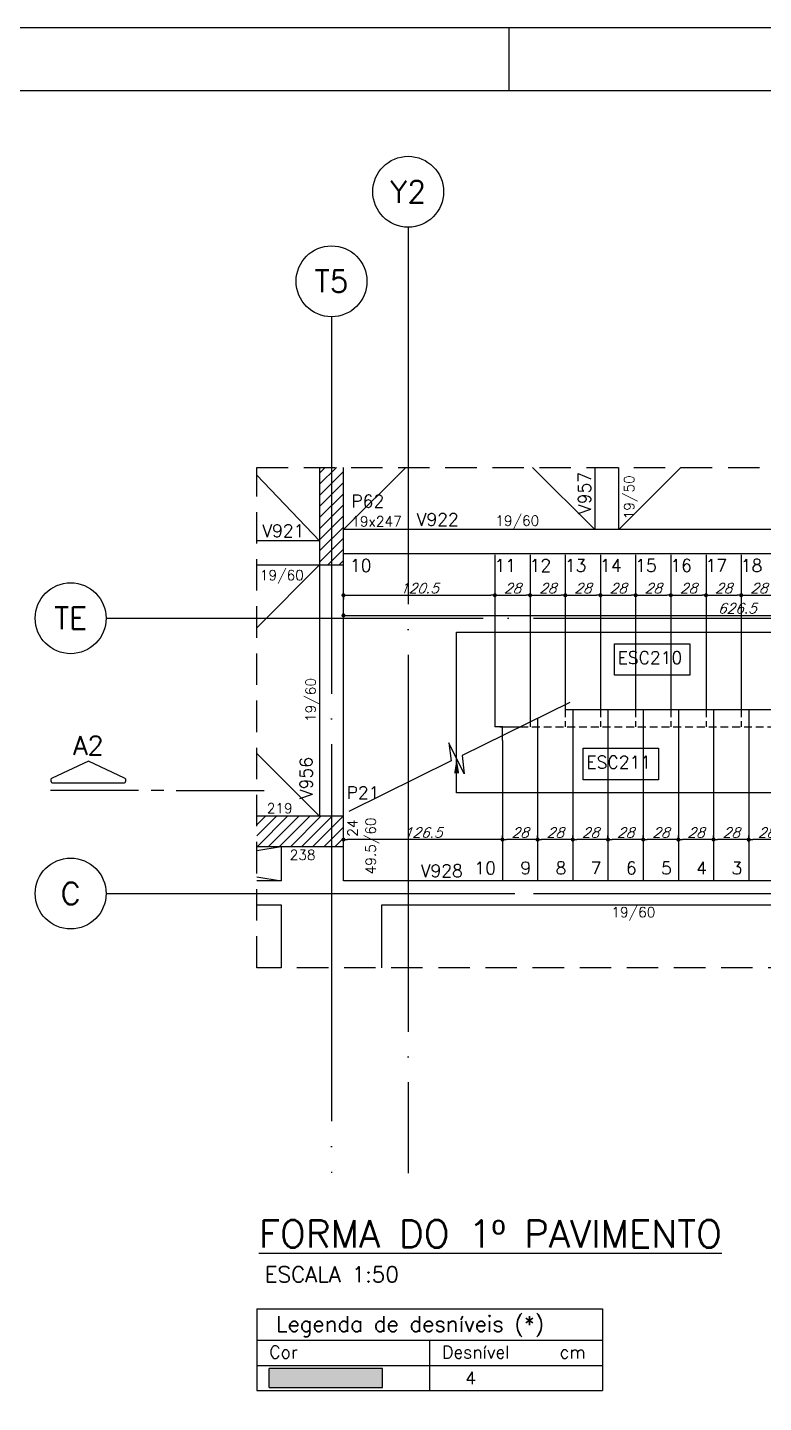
# Model space of a CAD drawing. Extents: x 0 to 6870, y 0 to 4205.
# Drawn here: x 2787 to 3373, y 3111 to 4205 of the extents above; entities that cross this region are included whole.
import ezdxf
from ezdxf.enums import TextEntityAlignment as Align

# ---------------------------------------------------------------- set-up
doc = ezdxf.new("R2010")
doc.units = 0
doc.header["$LTSCALE"] = 50
doc.header["$MEASUREMENT"] = 0
doc.linetypes.add('DASHED', pattern=[0.75, 0.5, -0.25])
doc.linetypes.add('EIXO', pattern=[6.8, 6, -0.4, 0, -0.4])
doc.layers.get('0').update_dxf_attribs({"linetype": 'CONTINUOUS'})
doc.layers.get('DEFPOINTS').update_dxf_attribs({"linetype": 'CONTINUOUS'})
for name, color, linetype in [('242', 3, 'CONTINUOUS'), ('AR-TEXTO_REGUA 120_1-200', 4, 'CONTINUOUS'), ('F-AUX-RED', 1, 'CONTINUOUS'), ('F-CORTE-INDICAÇÃO', 4, 'CONTINUOUS'), ('F-COTAS', 106, 'CONTINUOUS'), ('F-EIXO', 12, 'EIXO'), ('F-ESC NUM', 2, 'CONTINUOUS'), ('F-ESC-PROJ', 1, 'CONTINUOUS'), ('F-ESCADAS', 2, 'CONTINUOUS'), ('F-LEADER', 1, 'CONTINUOUS'), ('F-MARGEM', 1, 'CONTINUOUS'), ('F-PILARES-DIM', 172, 'CONTINUOUS'), ('F-PILARES-HACH', 174, 'CONTINUOUS'), ('F-PILARES-NOME', 170, 'CONTINUOUS'), ('F-PILARES-S', 170, 'CONTINUOUS'), ('F-TABELA-NÍVEIS', 1, 'CONTINUOUS'), ('F-TEXTO', 6, 'CONTINUOUS'), ('F-TEXTO ESCADA', 2, 'CONTINUOUS'), ('F-VIGAS', 3, 'CONTINUOUS'), ('F-VIGAS-DIM', 2, 'CONTINUOUS'), ('F-VIGAS-NOME', 4, 'CONTINUOUS'), ('F-VÃO', 1, 'CONTINUOUS')]:
    doc.layers.add(name, color=color, linetype=linetype)
doc.layers.add('F-DESNIVEL-3', color=7, linetype='CONTINUOUS', true_color=0xd5c7ff)
doc.styles.add('5385-ARQ-PB-BAS-PLA-TER-TORRE-A-106-TXT$0$R60-75', font='romans.shx', dxfattribs={"height": 0.1125})
doc.styles.add('CP-TEXT-INCL', font='romans.shx', dxfattribs={"oblique": 20})
doc.styles.add('MCP', font='romans.shx')
doc.styles.add('REGUA-120-esc1_200', font='simplex.shx', dxfattribs={"height": 0.6})
doc.styles.add('ROMANS', font='romans.shx')
doc.dimstyles.new('CP-COTAS-50', dxfattribs={"dimscale": 0.64, "dimtxt": 12.5, "dimasz": 5, "dimexe": 5, "dimexo": 5, "dimgap": 2.5, "dimtad": 1, "dimdec": 1, "dimdsep": 46, "dimtxsty": 'CP-TEXT-INCL', "dimblk1": 'DOT', "dimblk2": 'DOT', "dimsah": 1, "dimcen": 9, "dimclrd": 256, "dimclre": 256, "dimclrt": 256, "dimadec": 0, "dimazin": 0, "dimtfac": 1, "dimtdec": 1, "dimtmove": 2, "dimatfit": 3, "dimldrblk": 'DOT', "dimfxl": 5, "dimtolj": 1, "dimarcsym": 0})
pattern_1 = [(45, (1524.5, 3531), (-4.419417, 4.419417), [])]

# ---------------------------------------------------------------- blocks, each defined once
blk = doc.blocks.new('*U12')
at = {"layer": 'F-EIXO'}
blk.add_line((0, 0), (1131.4, 0), dxfattribs=at)
at = {"layer": 'F-EIXO', "color": 2, "linetype": 'Continuous'}
blk.add_circle((-28.2, 0), 28.2, dxfattribs=at)
at = {"layer": 'F-TEXTO', "style": 'ROMANS'}
blk.add_attdef('EIXO', text='', height=17.5, dxfattribs=at).set_placement((-28.2, 0), align=Align.MIDDLE_CENTER)
blk = doc.blocks.new('*U8')
at = {"layer": 'F-EIXO'}
blk.add_line((0, 0), (0, -752.5), dxfattribs=at)
at = {"layer": 'F-EIXO', "color": 2, "linetype": 'Continuous'}
blk.add_circle((0, 28.2), 28.2, dxfattribs=at)
at = {"layer": 'F-TEXTO', "style": 'ROMANS'}
blk.add_attdef('EIXO', text='', height=17.5, rotation=360, dxfattribs=at).set_placement((0, 28.2), align=Align.MIDDLE_CENTER)
blk = doc.blocks.new('*U9')
at = {"layer": 'F-EIXO'}
blk.add_line((0, 0), (0, -681.2), dxfattribs=at)
at = {"layer": 'F-EIXO', "color": 2, "linetype": 'Continuous'}
blk.add_circle((0, 28.2), 28.2, dxfattribs=at)
at = {"layer": 'F-TEXTO', "style": 'ROMANS'}
blk.add_attdef('EIXO', text='', height=17.5, rotation=360, dxfattribs=at).set_placement((0, 28.2), align=Align.MIDDLE_CENTER)
blk = doc.blocks.new('*U10')
at = {"layer": 'F-EIXO'}
blk.add_line((0, 0), (1131.4, 0), dxfattribs=at)
at = {"layer": 'F-EIXO', "color": 2, "linetype": 'Continuous'}
blk.add_circle((-28.2, 0), 28.2, dxfattribs=at)
at = {"layer": 'F-TEXTO', "style": 'ROMANS'}
blk.add_attdef('EIXO', text='', height=17.5, dxfattribs=at).set_placement((-28.2, 0), align=Align.MIDDLE_CENTER)
blk = doc.blocks.new('*U17')
at = {"layer": 'F-CORTE-INDICAÇÃO'}
for p, q in [((-100, 0), (-170, 0)), ((-80, 0), (-90, 0)), ((-70, 0), (0, 0))]:
    blk.add_line(p, q, dxfattribs=at)
blk.add_lwpolyline([(-112, 6, 0.802585), (-111.2, 9.8), (-140, 23.3), (-168.8, 9.8, 0.802585), (-168, 6)], format="xyb", close=True, dxfattribs=at)
at = {"layer": 'F-CORTE-INDICAÇÃO', "style": 'ROMANS'}
blk.add_attdef('CORTE', text='', height=15, dxfattribs=at).set_placement((-140, 35.8), align=Align.MIDDLE_CENTER)
at = {"layer": 'F-CORTE-INDICAÇÃO', "color": 2, "style": 'ROMANS'}
blk.add_attdef('FOLHA', text='', height=12, dxfattribs=at).set_placement((-140, -10), align=Align.MIDDLE_CENTER)
blk = doc.blocks.new('A0-1L')
at = {"layer": 'F-MARGEM', "color": 2}
for p, q in [((0, 84.1), (137.4, 84.1)), ((63.4, 84.1), (63.4, 83.1)), ((63.4, 84.1), (63.4, 83.1))]:
    blk.add_line(p, q, dxfattribs=at)
blk.add_lwpolyline([(0, 84.1), (137.4, 84.1), (137.4, 0), (0, 0)], close=True, dxfattribs=at)
at = {"layer": 'F-MARGEM', "color": 7}
blk.add_lwpolyline([(2.5, 83.1), (136.4, 83.1), (136.4, 1), (2.5, 1)], close=True, dxfattribs=at)
blk = doc.blocks.new('_DOT')
at = {"color": 0, "linetype": 'ByBlock'}
blk.add_line((-0.5, 0), (-1, 0), dxfattribs=at)
at = {"color": 0, "linetype": 'ByBlock', "const_width": 0.5}
blk.add_lwpolyline([(-0.25, 0, 1), (0.25, 0, 1)], format="xyb", close=True, dxfattribs=at)
blk = doc.blocks.new('*D194')
at = {"layer": 'DEFPOINTS', "color": 0, "linetype": 'Continuous', "transparency": 16777216}
for p in [(3038.5, 3754.6), (3159, 3757.1), (3159, 3753.3)]:
    blk.add_point(p, dxfattribs=at)
at = {"layer": 'F-COTAS', "linetype": 'Continuous', "lineweight": -2, "transparency": 16777216}
for p, q in [((3041.7, 3753.3), (3155.8, 3753.3)), ((3159, 3753.9), (3159, 3750.1)), ((3038.5, 3751.4), (3038.5, 3750.1))]:
    blk.add_line(p, q, dxfattribs=at)
at = {"layer": 'F-COTAS', "linetype": 'Continuous', "lineweight": -2, "transparency": 16777216, "xscale": 3.2, "yscale": 3.2, "zscale": 3.2, "rotation": 180}
blk.add_blockref('_DOT', (3038.5, 3753.3), dxfattribs=at)
at = {"layer": 'F-COTAS', "linetype": 'Continuous', "lineweight": -2, "transparency": 16777216, "xscale": 3.2, "yscale": 3.2, "zscale": 3.2}
blk.add_blockref('_DOT', (3159, 3753.3), dxfattribs=at)
at = {"layer": 'F-COTAS', "linetype": 'Continuous', "transparency": 16777216, "insert": (3098.8, 3758.9), "char_height": 8, "attachment_point": 5, "style": 'CP-TEXT-INCL'}
blk.add_mtext('\\A1;120.5', dxfattribs=at)
blk = doc.blocks.new('*D195')
at = {"layer": 'DEFPOINTS', "color": 0, "linetype": 'Continuous', "transparency": 16777216}
for p in [(3159, 3754.6), (3187, 3753.3), (3187, 3753.3)]:
    blk.add_point(p, dxfattribs=at)
at = {"layer": 'F-COTAS', "linetype": 'Continuous', "lineweight": -2, "transparency": 16777216}
for p, q in [((3162.2, 3753.3), (3183.8, 3753.3)), ((3159, 3751.4), (3159, 3750.1))]:
    blk.add_line(p, q, dxfattribs=at)
at = {"layer": 'F-COTAS', "linetype": 'Continuous', "lineweight": -2, "transparency": 16777216, "xscale": 3.2, "yscale": 3.2, "zscale": 3.2, "rotation": 180}
blk.add_blockref('_DOT', (3159, 3753.3), dxfattribs=at)
at = {"layer": 'F-COTAS', "linetype": 'Continuous', "lineweight": -2, "transparency": 16777216, "xscale": 3.2, "yscale": 3.2, "zscale": 3.2}
blk.add_blockref('_DOT', (3187, 3753.3), dxfattribs=at)
at = {"layer": 'F-COTAS', "linetype": 'Continuous', "transparency": 16777216, "insert": (3173, 3758.9), "char_height": 8, "attachment_point": 5, "style": 'CP-TEXT-INCL'}
blk.add_mtext('\\A1;28', dxfattribs=at)
blk = doc.blocks.new('*D196')
at = {"layer": 'DEFPOINTS', "color": 0, "linetype": 'Continuous', "transparency": 16777216}
for p in [(3187, 3754.6), (3215, 3753.3), (3215, 3753.3)]:
    blk.add_point(p, dxfattribs=at)
at = {"layer": 'F-COTAS', "linetype": 'Continuous', "lineweight": -2, "transparency": 16777216}
for p, q in [((3190.2, 3753.3), (3211.8, 3753.3)), ((3187, 3751.4), (3187, 3750.1))]:
    blk.add_line(p, q, dxfattribs=at)
at = {"layer": 'F-COTAS', "linetype": 'Continuous', "lineweight": -2, "transparency": 16777216, "xscale": 3.2, "yscale": 3.2, "zscale": 3.2, "rotation": 180}
blk.add_blockref('_DOT', (3187, 3753.3), dxfattribs=at)
at = {"layer": 'F-COTAS', "linetype": 'Continuous', "lineweight": -2, "transparency": 16777216, "xscale": 3.2, "yscale": 3.2, "zscale": 3.2}
blk.add_blockref('_DOT', (3215, 3753.3), dxfattribs=at)
at = {"layer": 'F-COTAS', "linetype": 'Continuous', "transparency": 16777216, "insert": (3201, 3758.9), "char_height": 8, "attachment_point": 5, "style": 'CP-TEXT-INCL'}
blk.add_mtext('\\A1;28', dxfattribs=at)
blk = doc.blocks.new('*D197')
at = {"layer": 'DEFPOINTS', "color": 0, "linetype": 'Continuous', "transparency": 16777216}
for p in [(3215, 3754.6), (3243, 3753.3), (3243, 3753.3)]:
    blk.add_point(p, dxfattribs=at)
at = {"layer": 'F-COTAS', "linetype": 'Continuous', "lineweight": -2, "transparency": 16777216}
for p, q in [((3218.2, 3753.3), (3239.8, 3753.3)), ((3215, 3751.4), (3215, 3750.1))]:
    blk.add_line(p, q, dxfattribs=at)
at = {"layer": 'F-COTAS', "linetype": 'Continuous', "lineweight": -2, "transparency": 16777216, "xscale": 3.2, "yscale": 3.2, "zscale": 3.2, "rotation": 180}
blk.add_blockref('_DOT', (3215, 3753.3), dxfattribs=at)
at = {"layer": 'F-COTAS', "linetype": 'Continuous', "lineweight": -2, "transparency": 16777216, "xscale": 3.2, "yscale": 3.2, "zscale": 3.2}
blk.add_blockref('_DOT', (3243, 3753.3), dxfattribs=at)
at = {"layer": 'F-COTAS', "linetype": 'Continuous', "transparency": 16777216, "insert": (3229, 3758.9), "char_height": 8, "attachment_point": 5, "style": 'CP-TEXT-INCL'}
blk.add_mtext('\\A1;28', dxfattribs=at)
blk = doc.blocks.new('*D198')
at = {"layer": 'DEFPOINTS', "color": 0, "linetype": 'Continuous', "transparency": 16777216}
for p in [(3243, 3754.6), (3271, 3753.3), (3271, 3753.3)]:
    blk.add_point(p, dxfattribs=at)
at = {"layer": 'F-COTAS', "linetype": 'Continuous', "lineweight": -2, "transparency": 16777216}
for p, q in [((3246.2, 3753.3), (3267.8, 3753.3)), ((3243, 3751.4), (3243, 3750.1))]:
    blk.add_line(p, q, dxfattribs=at)
at = {"layer": 'F-COTAS', "linetype": 'Continuous', "lineweight": -2, "transparency": 16777216, "xscale": 3.2, "yscale": 3.2, "zscale": 3.2, "rotation": 180}
blk.add_blockref('_DOT', (3243, 3753.3), dxfattribs=at)
at = {"layer": 'F-COTAS', "linetype": 'Continuous', "lineweight": -2, "transparency": 16777216, "xscale": 3.2, "yscale": 3.2, "zscale": 3.2}
blk.add_blockref('_DOT', (3271, 3753.3), dxfattribs=at)
at = {"layer": 'F-COTAS', "linetype": 'Continuous', "transparency": 16777216, "insert": (3257, 3758.9), "char_height": 8, "attachment_point": 5, "style": 'CP-TEXT-INCL'}
blk.add_mtext('\\A1;28', dxfattribs=at)
blk = doc.blocks.new('*D199')
at = {"layer": 'DEFPOINTS', "color": 0, "linetype": 'Continuous', "transparency": 16777216}
for p in [(3305, 3558.9), (3305, 3558.9), (3333, 3558.9)]:
    blk.add_point(p, dxfattribs=at)
at = {"layer": 'F-COTAS', "linetype": 'Continuous', "lineweight": -2, "transparency": 16777216}
for p, q in [((3305, 3558.9), (3305, 3562.1)), ((3329.8, 3558.9), (3308.2, 3558.9)), ((3333, 3558.9), (3333, 3562.1))]:
    blk.add_line(p, q, dxfattribs=at)
at = {"layer": 'F-COTAS', "linetype": 'Continuous', "lineweight": -2, "transparency": 16777216, "xscale": 3.2, "yscale": 3.2, "zscale": 3.2, "rotation": 180}
blk.add_blockref('_DOT', (3305, 3558.9), dxfattribs=at)
at = {"layer": 'F-COTAS', "linetype": 'Continuous', "lineweight": -2, "transparency": 16777216, "xscale": 3.2, "yscale": 3.2, "zscale": 3.2}
blk.add_blockref('_DOT', (3333, 3558.9), dxfattribs=at)
at = {"layer": 'F-COTAS', "linetype": 'Continuous', "transparency": 16777216, "insert": (3319, 3564.5), "char_height": 8, "attachment_point": 5, "style": 'CP-TEXT-INCL'}
blk.add_mtext('\\A1;28', dxfattribs=at)
blk = doc.blocks.new('*D200')
at = {"layer": 'DEFPOINTS', "color": 0, "linetype": 'Continuous', "transparency": 16777216}
for p in [(3277, 3558.9), (3277, 3558.9), (3305, 3558.9)]:
    blk.add_point(p, dxfattribs=at)
at = {"layer": 'F-COTAS', "linetype": 'Continuous', "lineweight": -2, "transparency": 16777216}
for p, q in [((3277, 3558.9), (3277, 3562.1)), ((3301.8, 3558.9), (3280.2, 3558.9)), ((3305, 3558.9), (3305, 3562.1))]:
    blk.add_line(p, q, dxfattribs=at)
at = {"layer": 'F-COTAS', "linetype": 'Continuous', "lineweight": -2, "transparency": 16777216, "xscale": 3.2, "yscale": 3.2, "zscale": 3.2, "rotation": 180}
blk.add_blockref('_DOT', (3277, 3558.9), dxfattribs=at)
at = {"layer": 'F-COTAS', "linetype": 'Continuous', "lineweight": -2, "transparency": 16777216, "xscale": 3.2, "yscale": 3.2, "zscale": 3.2}
blk.add_blockref('_DOT', (3305, 3558.9), dxfattribs=at)
at = {"layer": 'F-COTAS', "linetype": 'Continuous', "transparency": 16777216, "insert": (3291, 3564.5), "char_height": 8, "attachment_point": 5, "style": 'CP-TEXT-INCL'}
blk.add_mtext('\\A1;28', dxfattribs=at)
blk = doc.blocks.new('*D201')
at = {"layer": 'DEFPOINTS', "color": 0, "linetype": 'Continuous', "transparency": 16777216}
for p in [(3249, 3558.9), (3249, 3558.9), (3277, 3558.9)]:
    blk.add_point(p, dxfattribs=at)
at = {"layer": 'F-COTAS', "linetype": 'Continuous', "lineweight": -2, "transparency": 16777216}
for p, q in [((3249, 3558.9), (3249, 3562.1)), ((3273.8, 3558.9), (3252.2, 3558.9)), ((3277, 3558.9), (3277, 3562.1))]:
    blk.add_line(p, q, dxfattribs=at)
at = {"layer": 'F-COTAS', "linetype": 'Continuous', "lineweight": -2, "transparency": 16777216, "xscale": 3.2, "yscale": 3.2, "zscale": 3.2, "rotation": 180}
blk.add_blockref('_DOT', (3249, 3558.9), dxfattribs=at)
at = {"layer": 'F-COTAS', "linetype": 'Continuous', "lineweight": -2, "transparency": 16777216, "xscale": 3.2, "yscale": 3.2, "zscale": 3.2}
blk.add_blockref('_DOT', (3277, 3558.9), dxfattribs=at)
at = {"layer": 'F-COTAS', "linetype": 'Continuous', "transparency": 16777216, "insert": (3263, 3564.5), "char_height": 8, "attachment_point": 5, "style": 'CP-TEXT-INCL'}
blk.add_mtext('\\A1;28', dxfattribs=at)
blk = doc.blocks.new('*D202')
at = {"layer": 'DEFPOINTS', "color": 0, "linetype": 'Continuous', "transparency": 16777216}
for p in [(3221, 3558.9), (3221, 3558.9), (3249, 3558.9)]:
    blk.add_point(p, dxfattribs=at)
at = {"layer": 'F-COTAS', "linetype": 'Continuous', "lineweight": -2, "transparency": 16777216}
for p, q in [((3221, 3558.9), (3221, 3562.1)), ((3245.8, 3558.9), (3224.2, 3558.9)), ((3249, 3558.9), (3249, 3562.1))]:
    blk.add_line(p, q, dxfattribs=at)
at = {"layer": 'F-COTAS', "linetype": 'Continuous', "lineweight": -2, "transparency": 16777216, "xscale": 3.2, "yscale": 3.2, "zscale": 3.2, "rotation": 180}
blk.add_blockref('_DOT', (3221, 3558.9), dxfattribs=at)
at = {"layer": 'F-COTAS', "linetype": 'Continuous', "lineweight": -2, "transparency": 16777216, "xscale": 3.2, "yscale": 3.2, "zscale": 3.2}
blk.add_blockref('_DOT', (3249, 3558.9), dxfattribs=at)
at = {"layer": 'F-COTAS', "linetype": 'Continuous', "transparency": 16777216, "insert": (3235, 3564.5), "char_height": 8, "attachment_point": 5, "style": 'CP-TEXT-INCL'}
blk.add_mtext('\\A1;28', dxfattribs=at)
blk = doc.blocks.new('*D203')
at = {"layer": 'DEFPOINTS', "color": 0, "linetype": 'Continuous', "transparency": 16777216}
for p in [(3193, 3558.9), (3193, 3558.9), (3221, 3558.9)]:
    blk.add_point(p, dxfattribs=at)
at = {"layer": 'F-COTAS', "linetype": 'Continuous', "lineweight": -2, "transparency": 16777216}
for p, q in [((3193, 3558.9), (3193, 3562.1)), ((3217.8, 3558.9), (3196.2, 3558.9)), ((3221, 3558.9), (3221, 3562.1))]:
    blk.add_line(p, q, dxfattribs=at)
at = {"layer": 'F-COTAS', "linetype": 'Continuous', "lineweight": -2, "transparency": 16777216, "xscale": 3.2, "yscale": 3.2, "zscale": 3.2, "rotation": 180}
blk.add_blockref('_DOT', (3193, 3558.9), dxfattribs=at)
at = {"layer": 'F-COTAS', "linetype": 'Continuous', "lineweight": -2, "transparency": 16777216, "xscale": 3.2, "yscale": 3.2, "zscale": 3.2}
blk.add_blockref('_DOT', (3221, 3558.9), dxfattribs=at)
at = {"layer": 'F-COTAS', "linetype": 'Continuous', "transparency": 16777216, "insert": (3207, 3564.5), "char_height": 8, "attachment_point": 5, "style": 'CP-TEXT-INCL'}
blk.add_mtext('\\A1;28', dxfattribs=at)
blk = doc.blocks.new('*D204')
at = {"layer": 'DEFPOINTS', "color": 0, "linetype": 'Continuous', "transparency": 16777216}
for p in [(3165, 3558.9), (3165, 3558.9), (3193, 3558.9)]:
    blk.add_point(p, dxfattribs=at)
at = {"layer": 'F-COTAS', "linetype": 'Continuous', "lineweight": -2, "transparency": 16777216}
for p, q in [((3165, 3558.9), (3165, 3562.1)), ((3189.8, 3558.9), (3168.2, 3558.9)), ((3193, 3558.9), (3193, 3562.1))]:
    blk.add_line(p, q, dxfattribs=at)
at = {"layer": 'F-COTAS', "linetype": 'Continuous', "lineweight": -2, "transparency": 16777216, "xscale": 3.2, "yscale": 3.2, "zscale": 3.2, "rotation": 180}
blk.add_blockref('_DOT', (3165, 3558.9), dxfattribs=at)
at = {"layer": 'F-COTAS', "linetype": 'Continuous', "lineweight": -2, "transparency": 16777216, "xscale": 3.2, "yscale": 3.2, "zscale": 3.2}
blk.add_blockref('_DOT', (3193, 3558.9), dxfattribs=at)
at = {"layer": 'F-COTAS', "linetype": 'Continuous', "transparency": 16777216, "insert": (3179, 3564.5), "char_height": 8, "attachment_point": 5, "style": 'CP-TEXT-INCL'}
blk.add_mtext('\\A1;28', dxfattribs=at)
blk = doc.blocks.new('*D205')
at = {"layer": 'DEFPOINTS', "color": 0, "linetype": 'Continuous', "transparency": 16777216}
for p in [(3038.5, 3558.9), (3038.5, 3558.9), (3165, 3558.9)]:
    blk.add_point(p, dxfattribs=at)
at = {"layer": 'F-COTAS', "linetype": 'Continuous', "lineweight": -2, "transparency": 16777216}
for p, q in [((3038.5, 3558.9), (3038.5, 3562.1)), ((3161.8, 3558.9), (3041.7, 3558.9)), ((3165, 3558.9), (3165, 3562.1))]:
    blk.add_line(p, q, dxfattribs=at)
at = {"layer": 'F-COTAS', "linetype": 'Continuous', "lineweight": -2, "transparency": 16777216, "xscale": 3.2, "yscale": 3.2, "zscale": 3.2, "rotation": 180}
blk.add_blockref('_DOT', (3038.5, 3558.9), dxfattribs=at)
at = {"layer": 'F-COTAS', "linetype": 'Continuous', "lineweight": -2, "transparency": 16777216, "xscale": 3.2, "yscale": 3.2, "zscale": 3.2}
blk.add_blockref('_DOT', (3165, 3558.9), dxfattribs=at)
at = {"layer": 'F-COTAS', "linetype": 'Continuous', "transparency": 16777216, "insert": (3101.8, 3564.5), "char_height": 8, "attachment_point": 5, "style": 'CP-TEXT-INCL'}
blk.add_mtext('\\A1;126.5', dxfattribs=at)
blk = doc.blocks.new('*D207')
at = {"layer": 'DEFPOINTS', "color": 0, "linetype": 'Continuous', "transparency": 16777216}
for p in [(3333, 3558.9), (3333, 3558.9), (3361, 3552.9)]:
    blk.add_point(p, dxfattribs=at)
at = {"layer": 'F-COTAS', "linetype": 'Continuous', "lineweight": -2, "transparency": 16777216}
for p, q in [((3333, 3558.9), (3333, 3562.1)), ((3357.8, 3558.9), (3336.2, 3558.9)), ((3361, 3556.8), (3361, 3562.1))]:
    blk.add_line(p, q, dxfattribs=at)
at = {"layer": 'F-COTAS', "linetype": 'Continuous', "lineweight": -2, "transparency": 16777216, "xscale": 3.2, "yscale": 3.2, "zscale": 3.2, "rotation": 180}
blk.add_blockref('_DOT', (3333, 3558.9), dxfattribs=at)
at = {"layer": 'F-COTAS', "linetype": 'Continuous', "lineweight": -2, "transparency": 16777216, "xscale": 3.2, "yscale": 3.2, "zscale": 3.2}
blk.add_blockref('_DOT', (3361, 3558.9), dxfattribs=at)
at = {"layer": 'F-COTAS', "linetype": 'Continuous', "transparency": 16777216, "insert": (3347, 3564.5), "char_height": 8, "attachment_point": 5, "style": 'CP-TEXT-INCL'}
blk.add_mtext('\\A1;28', dxfattribs=at)
blk = doc.blocks.new('*D208')
at = {"layer": 'DEFPOINTS', "color": 0, "linetype": 'Continuous', "transparency": 16777216}
for p in [(3271, 3754.6), (3299, 3753.3), (3299, 3753.3)]:
    blk.add_point(p, dxfattribs=at)
at = {"layer": 'F-COTAS', "linetype": 'Continuous', "lineweight": -2, "transparency": 16777216}
for p, q in [((3274.2, 3753.3), (3295.8, 3753.3)), ((3271, 3751.4), (3271, 3750.1))]:
    blk.add_line(p, q, dxfattribs=at)
at = {"layer": 'F-COTAS', "linetype": 'Continuous', "lineweight": -2, "transparency": 16777216, "xscale": 3.2, "yscale": 3.2, "zscale": 3.2, "rotation": 180}
blk.add_blockref('_DOT', (3271, 3753.3), dxfattribs=at)
at = {"layer": 'F-COTAS', "linetype": 'Continuous', "lineweight": -2, "transparency": 16777216, "xscale": 3.2, "yscale": 3.2, "zscale": 3.2}
blk.add_blockref('_DOT', (3299, 3753.3), dxfattribs=at)
at = {"layer": 'F-COTAS', "linetype": 'Continuous', "transparency": 16777216, "insert": (3285, 3758.9), "char_height": 8, "attachment_point": 5, "style": 'CP-TEXT-INCL'}
blk.add_mtext('\\A1;28', dxfattribs=at)
blk = doc.blocks.new('*D209')
at = {"layer": 'DEFPOINTS', "color": 0, "linetype": 'Continuous', "transparency": 16777216}
for p in [(3299, 3754.6), (3327, 3753.3), (3327, 3753.3)]:
    blk.add_point(p, dxfattribs=at)
at = {"layer": 'F-COTAS', "linetype": 'Continuous', "lineweight": -2, "transparency": 16777216}
for p, q in [((3302.2, 3753.3), (3323.8, 3753.3)), ((3299, 3751.4), (3299, 3750.1))]:
    blk.add_line(p, q, dxfattribs=at)
at = {"layer": 'F-COTAS', "linetype": 'Continuous', "lineweight": -2, "transparency": 16777216, "xscale": 3.2, "yscale": 3.2, "zscale": 3.2, "rotation": 180}
blk.add_blockref('_DOT', (3299, 3753.3), dxfattribs=at)
at = {"layer": 'F-COTAS', "linetype": 'Continuous', "lineweight": -2, "transparency": 16777216, "xscale": 3.2, "yscale": 3.2, "zscale": 3.2}
blk.add_blockref('_DOT', (3327, 3753.3), dxfattribs=at)
at = {"layer": 'F-COTAS', "linetype": 'Continuous', "transparency": 16777216, "insert": (3313, 3758.9), "char_height": 8, "attachment_point": 5, "style": 'CP-TEXT-INCL'}
blk.add_mtext('\\A1;28', dxfattribs=at)
blk = doc.blocks.new('*D210')
at = {"layer": 'DEFPOINTS', "color": 0, "linetype": 'Continuous', "transparency": 16777216}
for p in [(3327, 3754.6), (3355, 3753.3), (3355, 3753.3)]:
    blk.add_point(p, dxfattribs=at)
at = {"layer": 'F-COTAS', "linetype": 'Continuous', "lineweight": -2, "transparency": 16777216}
for p, q in [((3330.2, 3753.3), (3351.8, 3753.3)), ((3327, 3751.4), (3327, 3750.1))]:
    blk.add_line(p, q, dxfattribs=at)
at = {"layer": 'F-COTAS', "linetype": 'Continuous', "lineweight": -2, "transparency": 16777216, "xscale": 3.2, "yscale": 3.2, "zscale": 3.2, "rotation": 180}
blk.add_blockref('_DOT', (3327, 3753.3), dxfattribs=at)
at = {"layer": 'F-COTAS', "linetype": 'Continuous', "lineweight": -2, "transparency": 16777216, "xscale": 3.2, "yscale": 3.2, "zscale": 3.2}
blk.add_blockref('_DOT', (3355, 3753.3), dxfattribs=at)
at = {"layer": 'F-COTAS', "linetype": 'Continuous', "transparency": 16777216, "insert": (3341, 3758.9), "char_height": 8, "attachment_point": 5, "style": 'CP-TEXT-INCL'}
blk.add_mtext('\\A1;28', dxfattribs=at)
blk = doc.blocks.new('*D215')
at = {"layer": 'DEFPOINTS', "color": 0, "linetype": 'Continuous', "transparency": 16777216}
for p in [(3665, 3737.3), (3038.5, 3724.1), (3665, 3724.1)]:
    blk.add_point(p, dxfattribs=at)
at = {"layer": 'F-COTAS', "linetype": 'Continuous', "lineweight": -2, "transparency": 16777216}
for p, q in [((3038.5, 3727.3), (3038.5, 3740.5)), ((3041.7, 3737.3), (3661.8, 3737.3)), ((3665, 3727.3), (3665, 3740.5))]:
    blk.add_line(p, q, dxfattribs=at)
at = {"layer": 'F-COTAS', "linetype": 'Continuous', "lineweight": -2, "transparency": 16777216, "xscale": 3.2, "yscale": 3.2, "zscale": 3.2, "rotation": 180}
blk.add_blockref('_DOT', (3038.5, 3737.3), dxfattribs=at)
at = {"layer": 'F-COTAS', "linetype": 'Continuous', "lineweight": -2, "transparency": 16777216, "xscale": 3.2, "yscale": 3.2, "zscale": 3.2}
blk.add_blockref('_DOT', (3665, 3737.3), dxfattribs=at)
at = {"layer": 'F-COTAS', "linetype": 'Continuous', "transparency": 16777216, "insert": (3351.8, 3742.9), "char_height": 8, "attachment_point": 5, "style": 'CP-TEXT-INCL'}
blk.add_mtext('\\A1;626.5', dxfattribs=at)
blk = doc.blocks.new('*D216')
at = {"layer": 'DEFPOINTS', "color": 0, "linetype": 'Continuous', "transparency": 16777216}
for p in [(3355, 3754.6), (3383, 3753.3), (3383, 3753.3)]:
    blk.add_point(p, dxfattribs=at)
at = {"layer": 'F-COTAS', "linetype": 'Continuous', "lineweight": -2, "transparency": 16777216}
for p, q in [((3358.2, 3753.3), (3379.8, 3753.3)), ((3355, 3751.4), (3355, 3750.1))]:
    blk.add_line(p, q, dxfattribs=at)
at = {"layer": 'F-COTAS', "linetype": 'Continuous', "lineweight": -2, "transparency": 16777216, "xscale": 3.2, "yscale": 3.2, "zscale": 3.2, "rotation": 180}
blk.add_blockref('_DOT', (3355, 3753.3), dxfattribs=at)
at = {"layer": 'F-COTAS', "linetype": 'Continuous', "lineweight": -2, "transparency": 16777216, "xscale": 3.2, "yscale": 3.2, "zscale": 3.2}
blk.add_blockref('_DOT', (3383, 3753.3), dxfattribs=at)
at = {"layer": 'F-COTAS', "linetype": 'Continuous', "transparency": 16777216, "insert": (3369, 3758.9), "char_height": 8, "attachment_point": 5, "style": 'CP-TEXT-INCL'}
blk.add_mtext('\\A1;28', dxfattribs=at)
blk = doc.blocks.new('*D217')
at = {"layer": 'DEFPOINTS', "color": 0, "linetype": 'Continuous', "transparency": 16777216}
for p in [(3361, 3558.9), (3361, 3558.9), (3389, 3558.9)]:
    blk.add_point(p, dxfattribs=at)
at = {"layer": 'F-COTAS', "linetype": 'Continuous', "lineweight": -2, "transparency": 16777216}
for p, q in [((3361, 3558.9), (3361, 3562.1)), ((3385.8, 3558.9), (3364.2, 3558.9)), ((3389, 3558.9), (3389, 3562.1))]:
    blk.add_line(p, q, dxfattribs=at)
at = {"layer": 'F-COTAS', "linetype": 'Continuous', "lineweight": -2, "transparency": 16777216, "xscale": 3.2, "yscale": 3.2, "zscale": 3.2, "rotation": 180}
blk.add_blockref('_DOT', (3361, 3558.9), dxfattribs=at)
at = {"layer": 'F-COTAS', "linetype": 'Continuous', "lineweight": -2, "transparency": 16777216, "xscale": 3.2, "yscale": 3.2, "zscale": 3.2}
blk.add_blockref('_DOT', (3389, 3558.9), dxfattribs=at)
at = {"layer": 'F-COTAS', "linetype": 'Continuous', "transparency": 16777216, "insert": (3375, 3564.5), "char_height": 8, "attachment_point": 5, "style": 'CP-TEXT-INCL'}
blk.add_mtext('\\A1;28', dxfattribs=at)

msp = doc.modelspace()

# ---------------------------------------------------------------- hatches: boundary and pattern name
at = {"layer": 'F-PILARES-HACH', "linetype": 'Continuous'}
h = msp.add_hatch(dxfattribs=at)
h.set_pattern_fill('ANSI31', color=256, scale=50, style=0)
h.set_pattern_definition(pattern_1)
h.paths.add_polyline_path([(3038.5, 3855), (3019.5, 3855), (3019.5, 3777.5), (3038.5, 3777.5)])
h = msp.add_hatch(dxfattribs=at)
h.set_pattern_fill('ANSI31', color=256, scale=50, style=0)
h.set_pattern_definition(pattern_1)
h.paths.add_polyline_path([(2969.5, 3577.5), (2969.5, 3553.5), (3038.5, 3553.5), (3038.5, 3577.5)])

# ---------------------------------------------------------------- linework, layer by layer
at = {"layer": '242', "linetype": 'Continuous'}
msp.add_line((3029, 3901), (3029, 3901), dxfattribs=at)
at = {"layer": 'F-AUX-RED', "color": 1, "linetype": 'DASHED'}
msp.add_lwpolyline([(2969.5, 3457), (2969.5, 3855), (3814, 3855), (3814, 3457), (2969.5, 3457)], dxfattribs=at)
at = {"layer": 'F-AUX-RED'}
msp.add_lwpolyline([(3417, 3596.09), (3128.57, 3596), (3128.57, 3724), (3383, 3724)], dxfattribs=at)
msp.add_solid([(3130.57, 3611.66), (3128.57, 3623.66), (3126.57, 3611.66)], dxfattribs=at)
at = {"layer": 'F-DESNIVEL-3'}
for points in [[(2979.5, 3123.06), (3069.5, 3123.06), (3069.5, 3138.06)], [(2979.5, 3123.06), (3069.5, 3138.06), (2979.5, 3138.06)]]:
    msp.add_solid(points, dxfattribs=at)
at = {"layer": 'F-EIXO'}
msp.add_line((2874.79, 3516), (3980.96, 3516), dxfattribs=at)
at = {"layer": 'F-ESC-PROJ', "linetype": 'DASHED', "ltscale": 0.25}
for points in [[(3215, 3662.5), (3215, 3648.5)], [(3243, 3662.5), (3243, 3648.5)], [(3271, 3662.5), (3271, 3648.5)], [(3299, 3662.5), (3299, 3648.5)], [(3327, 3662.5), (3327, 3648.5)], [(3355, 3662.5), (3355, 3648.5)], [(3179.11, 3648.5), (3383, 3648.5)], [(3187, 3652.38), (3187, 3648.5)]]:
    msp.add_lwpolyline(points, dxfattribs=at)
at = {"layer": 'F-ESCADAS', "linetype": 'Continuous'}
for points in [[(3159, 3785.5), (3159, 3648.5)], [(3187, 3785.5), (3187, 3652.38)], [(3215, 3785.5), (3215, 3662.5)], [(3243, 3785.5), (3243, 3662.5)], [(3271, 3785.5), (3271, 3662.5)], [(3299, 3785.5), (3299, 3662.5)], [(3327, 3785.5), (3327, 3662.5)], [(3355, 3785.5), (3355, 3662.5)], [(3193, 3655.32), (3193, 3526)], [(3215.61, 3662.5), (3417, 3662.5)], [(3221, 3662.5), (3221, 3526)], [(3249, 3662.5), (3249, 3526)], [(3277, 3662.5), (3277, 3526)], [(3305, 3662.5), (3305, 3526)], [(3333, 3662.5), (3333, 3526)], [(3361, 3662.5), (3361, 3526)], [(3165, 3637.64), (3165, 3648.5), (3159, 3648.5)], [(3163, 3648.5), (3179.11, 3648.5)], [(3165, 3637.64), (3165, 3526)]]:
    msp.add_lwpolyline(points, dxfattribs=at)
at = {"layer": 'F-LEADER'}
msp.add_lwpolyline([(3218.56, 3667.88), (3133.05, 3625.88), (3134.66, 3611.35), (3122.48, 3635.97), (3124.09, 3621.44), (3042.68, 3581.19)], dxfattribs=at)
at = {"layer": 'F-PILARES-S', "linetype": 'Continuous'}
for points in [[(3019.5, 3777.5), (3038.5, 3777.5), (3038.5, 3855)], [(3019.5, 3855), (3019.5, 3777.5)], [(2969.5, 3553.5), (3038.5, 3553.5), (3038.5, 3577.5), (2969.5, 3577.5)]]:
    msp.add_lwpolyline(points, dxfattribs=at)
at = {"layer": 'F-TABELA-NÍVEIS'}
for p, q in [((2969.5, 3185.56), (3244.5, 3185.56)), ((2969.5, 3185.56), (2969.5, 3160.56)), ((3244.5, 3185.56), (3244.5, 3160.56)), ((2969.5, 3160.56), (3244.5, 3160.56)), ((2969.5, 3160.56), (2969.5, 3140.56)), ((3107, 3160.56), (3107, 3140.56)), ((3244.5, 3160.56), (3244.5, 3140.56)), ((2969.5, 3140.56), (3244.5, 3140.56)), ((2969.5, 3140.56), (2969.5, 3120.56)), ((3107, 3140.56), (3107, 3120.56)), ((3244.5, 3140.56), (3244.5, 3120.56)), ((3069.5, 3138.06), (2979.5, 3138.06)), ((2979.5, 3123.06), (2979.5, 3138.06)), ((3069.5, 3123.06), (3069.5, 3138.06)), ((2969.5, 3120.56), (3244.5, 3120.56)), ((2979.5, 3123.06), (3069.5, 3123.06))]:
    msp.add_line(p, q, dxfattribs=at)
at = {"layer": 'F-TEXTO ESCADA', "color": 1}
for points in [[(3254.05, 3689.7), (3254.05, 3714.7), (3314.05, 3714.7), (3314.05, 3689.7), (3254.05, 3689.7)], [(3229.28, 3606.53), (3229.28, 3631.53), (3289.28, 3631.53), (3289.28, 3606.53), (3229.28, 3606.53)]]:
    msp.add_lwpolyline(points, dxfattribs=at)
at = {"layer": 'F-VIGAS'}
for points in [[(3238.5, 3855), (3238.5, 3805.5)], [(3257.5, 3805.5), (3257.5, 3855)], [(3019.5, 3796.5), (2969.5, 3796.5)], [(3238.5, 3805.5), (3038.5, 3805.5)], [(3257.5, 3805.5), (3238.5, 3805.5)], [(3457.5, 3805.5), (3257.5, 3805.5)], [(3038.5, 3786.5), (3248, 3786.5)], [(3248, 3786.5), (3457.5, 3786.5)], [(2969.5, 3777.5), (3019.5, 3777.5)], [(3019.5, 3777.5), (3019.5, 3577.5)], [(3038.5, 3577.5), (3038.5, 3777.5)], [(2989, 3553.5), (2989, 3526)], [(3038.5, 3526), (3038.5, 3553.5)], [(2989, 3526), (2969.5, 3526)], [(3412, 3526), (3038.5, 3526)], [(2969.5, 3507), (2989, 3507)], [(2989, 3507), (2989, 3457)], [(3069, 3457), (3069, 3507)], [(3069, 3507), (3412, 3507)]]:
    msp.add_lwpolyline(points, dxfattribs=at)
at = {"layer": 'F-VÃO'}
for p, q in [((3038.5, 3805.5), (3088, 3855)), ((3189, 3855), (3238.5, 3805.5)), ((3257.5, 3805.5), (3307, 3855)), ((2969.5, 3848.75), (3019.5, 3796.5)), ((2969.5, 3727.5), (3019.5, 3777.5)), ((2969.5, 3627.5), (3019.5, 3577.5)), ((2969.5, 3550.34), (2989, 3553.5)), ((2969.5, 3529.16), (2989, 3526))]:
    msp.add_line(p, q, dxfattribs=at)

# ---------------------------------------------------------------- block references
at = {"layer": 'F-CORTE-INDICAÇÃO', "linetype": 'Continuous'}
ref = msp.add_blockref('*U17', (2975.49, 3597.99), dxfattribs=at)
ref.add_attrib('CORTE', 'A2', dxfattribs={"height": 15, "style": 'ROMANS'}).set_placement((2835.49, 3633.75), align=Align.MIDDLE_CENTER)
at = {"layer": 'F-EIXO', "linetype": 'Continuous'}
for name, p, values in [('*U8', (3090, 4046.13), {'EIXO': 'Y2'}), ('*U9', (3029, 3974.89), {'EIXO': 'T5'}), ('*U10', (2849.61, 3735), {'EIXO': 'TE'}), ('*U12', (2849.61, 3516), {'EIXO': 'C'})]:
    msp.add_blockref(name, p, dxfattribs=at).add_auto_attribs(values)
at = {"layer": 'F-MARGEM', "xscale": 50, "yscale": 50, "zscale": 50}
msp.add_blockref('A0-1L', (0, 0), dxfattribs=at)

# ---------------------------------------------------------------- texts
at = {"layer": 'AR-TEXTO_REGUA 120_1-200', "color": 2, "style": 'REGUA-120-esc1_200'}
msp.add_text('ESCALA 1:50', height=12.5, dxfattribs=at).set_placement((2975.92, 3206.73))
at = {"layer": 'F-ESC NUM', "char_height": 10, "width": 122.7592, "attachment_point": 9, "style": '5385-ARQ-PB-BAS-PLA-TER-TORRE-A-106-TXT$0$R60-75'}
for s, insert in [('10', (3060.81, 3771.98)), ('11', (3175.77, 3771.98)), ('12', (3203.77, 3771.98)), ('13', (3231.77, 3771.98)), ('14', (3259.77, 3771.98)), ('15', (3287.77, 3771.98)), ('16', (3315.77, 3771.98)), ('17', (3343.77, 3771.98)), ('18', (3371.77, 3771.98)), ('10', (3159.82, 3531.32)), ('9', (3187.82, 3531.32)), ('8', (3215.82, 3531.32)), ('7', (3243.82, 3531.32)), ('6', (3271.82, 3531.32)), ('5', (3299.82, 3531.32)), ('4', (3327.82, 3531.32)), ('3', (3355.82, 3531.32))]:
    msp.add_mtext(s, dxfattribs=dict(at, insert=insert))
at = {"layer": 'F-PILARES-DIM', "linetype": 'Continuous', "style": 'MCP'}
for s, p in [('19x247', (3044.75, 3808.1)), ('219', (2977.47, 3579.83)), ('238', (2995.72, 3542.71))]:
    msp.add_text(s, height=8, dxfattribs=at).set_placement(p)
msp.add_text('24', height=8, rotation=90, dxfattribs=at).set_placement((3049.75, 3561.17))
at = {"layer": 'F-PILARES-NOME', "linetype": 'Continuous', "style": 'MCP'}
for s, p in [('P62', (3044.75, 3823.1)), ('P21', (3040.97, 3591.22))]:
    msp.add_text(s, height=10, dxfattribs=at).set_placement(p)
at = {"layer": 'F-TABELA-NÍVEIS', "color": 3, "style": 'MCP'}
msp.add_text('Legenda de desníveis (*)', height=12.5, dxfattribs=at).set_placement((2984.98, 3167.36))
at = {"layer": 'F-TABELA-NÍVEIS', "color": 2, "style": 'MCP'}
for s, p in [('Cor', (2979.5, 3146.18)), ('Desnível', (3117, 3146.18)), ('cm', (3210.54, 3146.18)), ('4', (3135.46, 3125.56))]:
    msp.add_text(s, height=10, dxfattribs=at).set_placement(p)
at = {"layer": 'F-TABELA-NÍVEIS', "style": 'MCP'}
msp.add_text('4', height=10, dxfattribs=at).set_placement((3135.46, 3125.56))
at = {"layer": 'F-TEXTO', "style": 'ROMANS'}
msp.add_text('%%UFORMA DO 1º PAVIMENTO', height=21.875, dxfattribs=at).set_placement((2971.08, 3234.34))
at = {"layer": 'F-TEXTO ESCADA', "style": 'ROMANS'}
for s, p in [('ESC210', (3256.63, 3698.66)), ('ESC211', (3231.86, 3615.49))]:
    msp.add_text(s, height=10, dxfattribs=at).set_placement(p)
at = {"layer": 'F-VIGAS-DIM', "linetype": 'Continuous', "style": 'MCP'}
for s, p in [('19/50', (3269.83, 3813.74)), ('19/60', (3016.38, 3652.5)), ('49.5/60', (3064.17, 3531.26))]:
    msp.add_text(s, height=8, rotation=90, dxfattribs=at).set_placement(p)
for p in [(3159.32, 3808.63), (2972.02, 3765.27), (3251.71, 3497.18)]:
    msp.add_text('19/60', height=8, dxfattribs=at).set_placement(p)
at = {"layer": 'F-VIGAS-NOME', "linetype": 'Continuous', "style": 'MCP'}
for s, p in [('V957', (3235.38, 3818)), ('V956', (3013.82, 3591.2))]:
    msp.add_text(s, height=10, rotation=90, dxfattribs=at).set_placement(p)
for s, p in [('V922', (3096.82, 3808.63)), ('V921', (2973.98, 3799.63)), ('V921', (2973.98, 3799.63)), ('V928', (3100.04, 3529.13))]:
    msp.add_text(s, height=10, dxfattribs=at).set_placement(p)

# ---------------------------------------------------------------- dimensions: what is measured, and where the dimension line sits
at = {"layer": 'F-COTAS', "linetype": 'Continuous'}
for base, p1, p2, picture, middle in [((3159, 3753.26), (3038.5, 3754.62), (3159, 3757.14), '*D194', (3098.75, 3758.86)), ((3187, 3753.26), (3159, 3754.62), (3187, 3753.26), '*D195', (3173, 3758.86)), ((3215, 3753.26), (3187, 3754.62), (3215, 3753.26), '*D196', (3201, 3758.86)), ((3243, 3753.26), (3215, 3754.62), (3243, 3753.26), '*D197', (3229, 3758.86)), ((3271, 3753.26), (3243, 3754.62), (3271, 3753.26), '*D198', (3257, 3758.86)), ((3299, 3753.26), (3271, 3754.62), (3299, 3753.26), '*D208', (3285, 3758.86)), ((3327, 3753.26), (3299, 3754.62), (3327, 3753.26), '*D209', (3313, 3758.86)), ((3355, 3753.26), (3327, 3754.62), (3355, 3753.26), '*D210', (3341, 3758.86)), ((3383, 3753.26), (3355, 3754.62), (3383, 3753.26), '*D216', (3369, 3758.86)), ((3665, 3737.34), (3038.5, 3724.1), (3665, 3724.1), '*D215', (3351.75, 3742.94))]:
    dim = msp.add_linear_dim(base=base, p1=p1, p2=p2, dimstyle='CP-COTAS-50', dxfattribs=at)
    dim.commit()
    dim.dimension.update_dxf_attribs({"geometry": picture, "text_midpoint": middle})
for base, p1, p2, picture, middle in [((3038.5, 3558.87), (3165, 3558.87), (3038.5, 3558.87), '*D205', (3101.75, 3564.47)), ((3165, 3558.87), (3193, 3558.87), (3165, 3558.87), '*D204', (3179, 3564.47)), ((3193, 3558.87), (3221, 3558.87), (3193, 3558.87), '*D203', (3207, 3564.47)), ((3221, 3558.87), (3249, 3558.87), (3221, 3558.87), '*D202', (3235, 3564.47)), ((3249, 3558.87), (3277, 3558.87), (3249, 3558.87), '*D201', (3263, 3564.47)), ((3277, 3558.87), (3305, 3558.87), (3277, 3558.87), '*D200', (3291, 3564.47)), ((3305, 3558.87), (3333, 3558.87), (3305, 3558.87), '*D199', (3319, 3564.47)), ((3333, 3558.87), (3361, 3552.93), (3333, 3558.87), '*D207', (3347, 3564.47)), ((3361, 3558.87), (3389, 3558.87), (3361, 3558.87), '*D217', (3375, 3564.47))]:
    dim = msp.add_linear_dim(base=base, p1=p1, p2=p2, dimstyle='CP-COTAS-50', override={"dimfxl": 3.28084, "dimfxlon": 1, "dimarcsym": 2}, dxfattribs=at)
    dim.commit()
    dim.dimension.update_dxf_attribs({"geometry": picture, "text_midpoint": middle})

doc.saveas('drawing.dxf')
